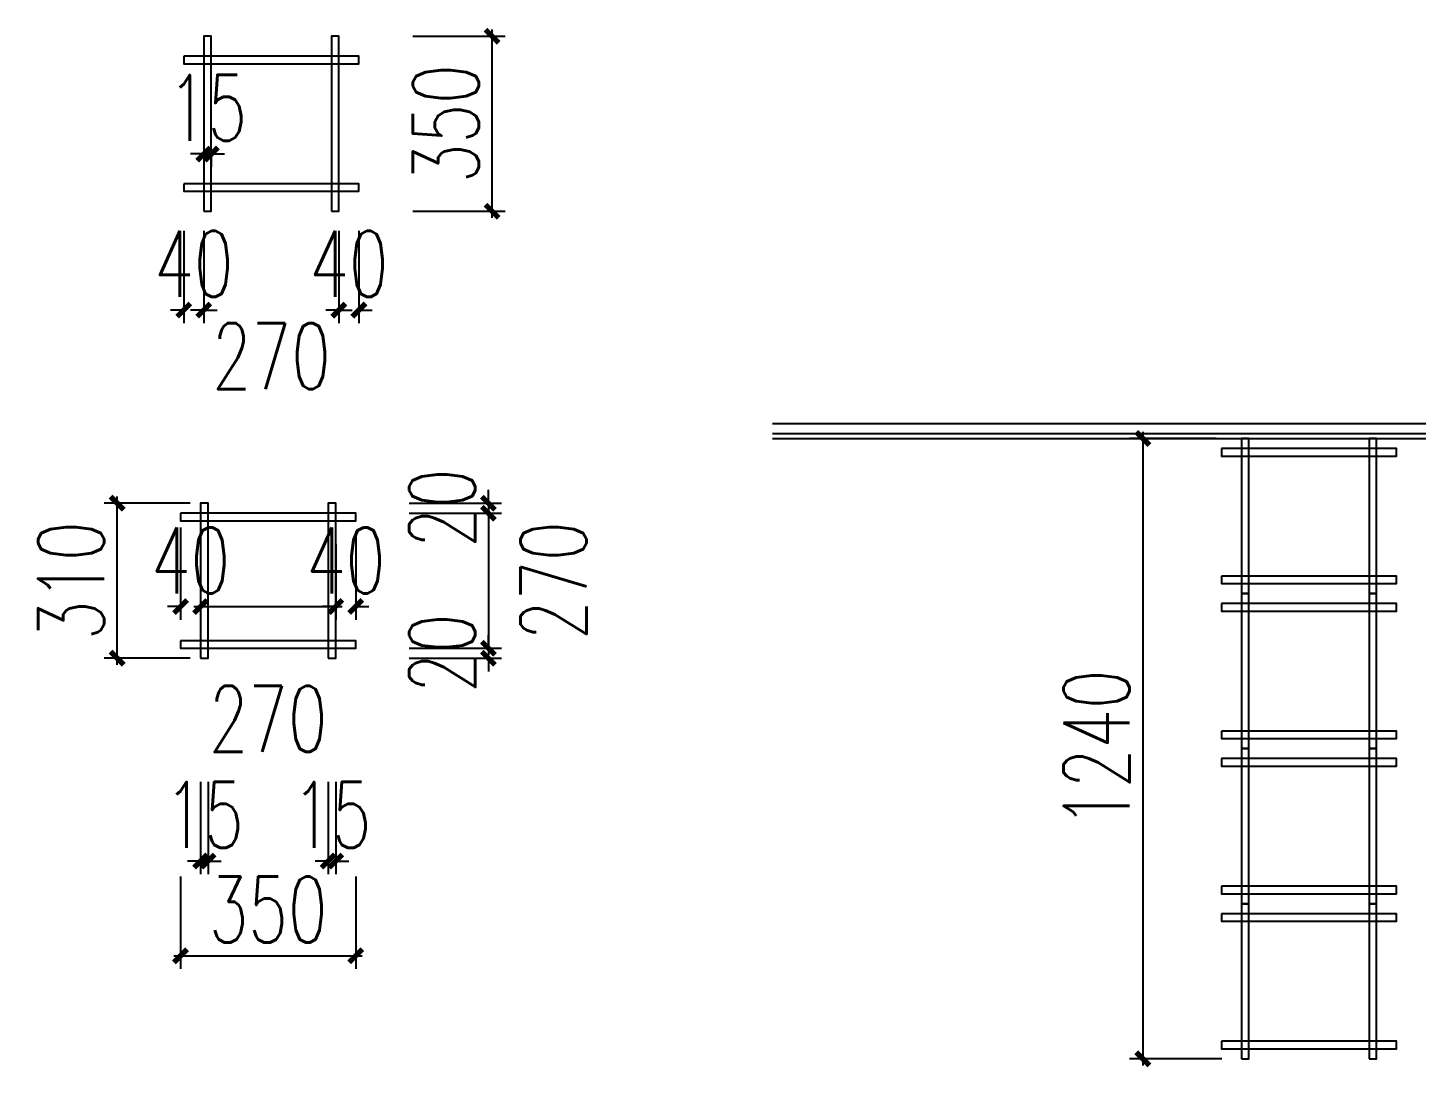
# Model space of a CAD drawing. Header units: millimetres. Extents: x 5625199 to 7433318, y -3316392 to -2552493.
# Drawn here: x 5948931 to 5951706, y -2595553 to -2593475 of the extents above; entities that cross this region are included whole.
import ezdxf

# ---------------------------------------------------------------- set-up
doc = ezdxf.new("R2010")
doc.units = ezdxf.units.MM
doc.header["$PDMODE"] = 35
doc.header["$PDSIZE"] = -10
for name, color, linetype in [('155', 155, 'Continuous'), ('PL-天花', 30, 'Continuous'), ('PL-新建墙体尺寸', 155, 'Continuous')]:
    doc.layers.add(name, color=color, linetype=linetype)
doc.styles.add('标注-尺寸', font='simplex.shx', dxfattribs={"width": 0.7})
doc.dimstyles.new('MS55', dxfattribs={"dimscale": 0, "dimtxt": 5, "dimasz": 1, "dimexe": 1, "dimexo": 0.8, "dimgap": 1, "dimtad": 1, "dimdec": 0, "dimrnd": 5, "dimdsep": 46, "dimtxsty": '标注-尺寸', "dimblk": 'ARCHTICK', "dimcen": 0, "dimdle": 0.5, "dimclrd": 256, "dimclre": 256, "dimclrt": 50, "dimadec": 0, "dimazin": 0, "dimtfac": 1, "dimtdec": 0, "dimtix": 1, "dimtofl": 0, "dimtmove": 2, "dimatfit": 3, "dimldrblk": 'jt2', "dimfxl": 6, "dimfxlon": 1, "dimtvp": 1, "dimtolj": 1, "dimtzin": 0, "dimarcsym": 0})

# ---------------------------------------------------------------- blocks, each defined once
blk = doc.blocks.new('G$C43E2001D')
at = {"layer": 'PL-天花', "ltscale": 500}
for points in [[(40, 0), (55, 0), (55, 310), (40, 310)], [(295, 0), (310, 0), (310, 310), (295, 310)], [(0, 290), (0, 275), (350, 275), (350, 290)], [(0, 35), (0, 20), (350, 20), (350, 35)]]:
    blk.add_lwpolyline(points, close=True, dxfattribs=at)
blk = doc.blocks.new('_ArchTick')
at = {"color": 0, "linetype": 'ByBlock', "const_width": 0.4}
blk.add_lwpolyline([(-0.5, -0.5), (0.5, 0.5)], dxfattribs=at)
blk = doc.blocks.new('*D1330')
at = {"layer": 'Defpoints', "color": 0, "transparency": 16777216}
for p in [(5949242.9, -2593802), (5949282.9, -2593802), (5949282.9, -2594039.6)]:
    blk.add_point(p, dxfattribs=at)
at = {"layer": 'PL-新建墙体尺寸', "lineweight": -2, "ltscale": 500, "transparency": 16777216}
for p, q in [((5949242.9, -2593881.4), (5949242.9, -2594065.9)), ((5949282.9, -2593881.4), (5949282.9, -2594065.9)), ((5949242.9, -2594039.6), (5949216.6, -2594039.6)), ((5949282.9, -2594039.6), (5949309.3, -2594039.6))]:
    blk.add_line(p, q, dxfattribs=at)
at = {"layer": 'PL-新建墙体尺寸', "linetype": 'ByBlock', "lineweight": -2, "transparency": 16777216, "xscale": 26.35835746175771, "yscale": 26.35835746175771, "zscale": 26.35835746175771}
blk.add_blockref('_ArchTick', (5949242.9, -2594039.6), dxfattribs=at)
at = {"layer": 'PL-新建墙体尺寸', "linetype": 'ByBlock', "lineweight": -2, "transparency": 16777216, "xscale": 26.35835746175771, "yscale": 26.35835746175771, "zscale": 26.35835746175771, "rotation": 180}
blk.add_blockref('_ArchTick', (5949282.9, -2594039.6), dxfattribs=at)
at = {"layer": 'PL-新建墙体尺寸', "color": 50, "ltscale": 500, "transparency": 16777216, "insert": (5949262.9, -2593947.3), "char_height": 131.79, "attachment_point": 5, "style": '标注-尺寸'}
blk.add_mtext('\\A1;40', dxfattribs=at)
blk = doc.blocks.new('jt2')
at = {"ltscale": 0.1}
blk.add_line((0, 0), (-1, 0), dxfattribs=at)
at = {"color": 6, "ltscale": 0.1}
blk.add_lwpolyline([(-1.22, 1.26), (-0.72, 1.5), (0.02, 0), (-0.72, -1.5), (-1.22, -1.26), (0, 0), (-1.22, 1.26)], dxfattribs=at)
blk = doc.blocks.new('*D1331')
at = {"layer": 'Defpoints', "color": 0, "transparency": 16777216}
for p in [(5949282.9, -2593802), (5949552.9, -2593842), (5949552.9, -2594039.6)]:
    blk.add_point(p, dxfattribs=at)
at = {"layer": 'PL-新建墙体尺寸', "lineweight": -2, "ltscale": 500, "transparency": 16777216}
for p, q in [((5949282.9, -2593881.4), (5949282.9, -2594065.9)), ((5949552.9, -2593881.4), (5949552.9, -2594065.9)), ((5949282.9, -2594039.6), (5949256.6, -2594039.6)), ((5949552.9, -2594039.6), (5949579.3, -2594039.6))]:
    blk.add_line(p, q, dxfattribs=at)
at = {"layer": 'PL-新建墙体尺寸', "linetype": 'ByBlock', "lineweight": -2, "transparency": 16777216, "xscale": 26.35835746175771, "yscale": 26.35835746175771, "zscale": 26.35835746175771}
blk.add_blockref('_ArchTick', (5949282.9, -2594039.6), dxfattribs=at)
at = {"layer": 'PL-新建墙体尺寸', "linetype": 'ByBlock', "lineweight": -2, "transparency": 16777216, "xscale": 26.35835746175771, "yscale": 26.35835746175771, "zscale": 26.35835746175771, "rotation": 180}
blk.add_blockref('_ArchTick', (5949552.9, -2594039.6), dxfattribs=at)
at = {"layer": 'PL-新建墙体尺寸', "color": 50, "ltscale": 500, "transparency": 16777216, "insert": (5949417.9, -2594131.6), "char_height": 131.79, "attachment_point": 5, "style": '标注-尺寸'}
blk.add_mtext('\\A1;270', dxfattribs=at)
blk = doc.blocks.new('*D1332')
at = {"layer": 'Defpoints', "color": 0, "transparency": 16777216}
for p in [(5949592.9, -2593802), (5949552.9, -2593842), (5949592.9, -2594039.6)]:
    blk.add_point(p, dxfattribs=at)
at = {"layer": 'PL-新建墙体尺寸', "lineweight": -2, "ltscale": 500, "transparency": 16777216}
for p, q in [((5949552.9, -2593881.4), (5949552.9, -2594065.9)), ((5949592.9, -2593881.4), (5949592.9, -2594065.9)), ((5949552.9, -2594039.6), (5949526.6, -2594039.6)), ((5949592.9, -2594039.6), (5949619.3, -2594039.6))]:
    blk.add_line(p, q, dxfattribs=at)
at = {"layer": 'PL-新建墙体尺寸', "linetype": 'ByBlock', "lineweight": -2, "transparency": 16777216, "xscale": 26.35835746175771, "yscale": 26.35835746175771, "zscale": 26.35835746175771}
blk.add_blockref('_ArchTick', (5949552.9, -2594039.6), dxfattribs=at)
at = {"layer": 'PL-新建墙体尺寸', "linetype": 'ByBlock', "lineweight": -2, "transparency": 16777216, "xscale": 26.35835746175771, "yscale": 26.35835746175771, "zscale": 26.35835746175771, "rotation": 180}
blk.add_blockref('_ArchTick', (5949592.9, -2594039.6), dxfattribs=at)
at = {"layer": 'PL-新建墙体尺寸', "color": 50, "ltscale": 500, "transparency": 16777216, "insert": (5949572.9, -2593947.3), "char_height": 131.79, "attachment_point": 5, "style": '标注-尺寸'}
blk.add_mtext('\\A1;40', dxfattribs=at)
blk = doc.blocks.new('*D1333')
at = {"layer": 'Defpoints', "color": 0, "transparency": 16777216}
for p in [(5949282.9, -2593725.4), (5949297.9, -2593725.4), (5949297.9, -2593727.5)]:
    blk.add_point(p, dxfattribs=at)
at = {"layer": 'PL-新建墙体尺寸', "lineweight": -2, "ltscale": 500, "transparency": 16777216}
for p, q in [((5949282.9, -2593727.5), (5949256.6, -2593727.5)), ((5949282.9, -2593727.5), (5949282.9, -2593753.9)), ((5949297.9, -2593727.5), (5949297.9, -2593753.9)), ((5949297.9, -2593727.5), (5949324.3, -2593727.5))]:
    blk.add_line(p, q, dxfattribs=at)
at = {"layer": 'PL-新建墙体尺寸', "linetype": 'ByBlock', "lineweight": -2, "transparency": 16777216, "xscale": 26.35835746175771, "yscale": 26.35835746175771, "zscale": 26.35835746175771}
blk.add_blockref('_ArchTick', (5949282.9, -2593727.5), dxfattribs=at)
at = {"layer": 'PL-新建墙体尺寸', "linetype": 'ByBlock', "lineweight": -2, "transparency": 16777216, "xscale": 26.35835746175771, "yscale": 26.35835746175771, "zscale": 26.35835746175771, "rotation": 180}
blk.add_blockref('_ArchTick', (5949297.9, -2593727.5), dxfattribs=at)
at = {"layer": 'PL-新建墙体尺寸', "color": 50, "ltscale": 500, "transparency": 16777216, "insert": (5949290.4, -2593635.2), "char_height": 131.79, "attachment_point": 5, "style": '标注-尺寸'}
blk.add_mtext('\\A1;15', dxfattribs=at)
blk = doc.blocks.new('*D1334')
at = {"layer": 'Defpoints', "color": 0, "transparency": 16777216}
for p in [(5949545.4, -2593492), (5949859, -2593492), (5949545.4, -2593842)]:
    blk.add_point(p, dxfattribs=at)
at = {"layer": 'PL-新建墙体尺寸', "lineweight": -2, "ltscale": 500, "transparency": 16777216}
for p, q in [((5949859, -2593855.2), (5949859, -2593478.9)), ((5949700.8, -2593492), (5949885.3, -2593492)), ((5949700.8, -2593842), (5949885.3, -2593842))]:
    blk.add_line(p, q, dxfattribs=at)
at = {"layer": 'PL-新建墙体尺寸', "linetype": 'ByBlock', "lineweight": -2, "transparency": 16777216, "xscale": 26.35835746175771, "yscale": 26.35835746175771, "zscale": 26.35835746175771}
for p, rotation in [((5949859, -2593492), 90), ((5949859, -2593842), 270)]:
    blk.add_blockref('_ArchTick', p, dxfattribs=dict(at, rotation=rotation))
at = {"layer": 'PL-新建墙体尺寸', "color": 50, "ltscale": 500, "transparency": 16777216, "insert": (5949766.7, -2593667), "char_height": 131.79, "attachment_point": 5, "rotation": 90, "style": '标注-尺寸'}
blk.add_mtext('\\A1;350', dxfattribs=at)
blk = doc.blocks.new('*D1335')
at = {"layer": 'Defpoints', "color": 0, "transparency": 16777216}
for p in [(5949546.5, -2594425.6), (5949546.5, -2594445.6), (5949851.6, -2594445.6)]:
    blk.add_point(p, dxfattribs=at)
at = {"layer": 'PL-新建墙体尺寸', "lineweight": -2, "ltscale": 500, "transparency": 16777216}
for p, q in [((5949851.6, -2594425.6), (5949851.6, -2594399.2)), ((5949693.5, -2594425.6), (5949878, -2594425.6)), ((5949693.5, -2594445.6), (5949878, -2594445.6)), ((5949851.6, -2594445.6), (5949851.6, -2594471.9))]:
    blk.add_line(p, q, dxfattribs=at)
at = {"layer": 'PL-新建墙体尺寸', "linetype": 'ByBlock', "lineweight": -2, "transparency": 16777216, "xscale": 26.35835746175771, "yscale": 26.35835746175771, "zscale": 26.35835746175771}
for p, rotation in [((5949851.6, -2594425.6), 270), ((5949851.6, -2594445.6), 90)]:
    blk.add_blockref('_ArchTick', p, dxfattribs=dict(at, rotation=rotation))
at = {"layer": 'PL-新建墙体尺寸', "color": 50, "ltscale": 500, "transparency": 16777216, "insert": (5949759.4, -2594435.6), "char_height": 131.79, "attachment_point": 5, "rotation": 90, "style": '标注-尺寸'}
blk.add_mtext('\\A1;20', dxfattribs=at)
blk = doc.blocks.new('*D1336')
at = {"layer": 'Defpoints', "color": 0, "transparency": 16777216}
for p in [(5949546.5, -2594445.6), (5949586.5, -2594715.6), (5949851.6, -2594715.6)]:
    blk.add_point(p, dxfattribs=at)
at = {"layer": 'PL-新建墙体尺寸', "lineweight": -2, "ltscale": 500, "transparency": 16777216}
for p, q in [((5949693.5, -2594445.6), (5949878, -2594445.6)), ((5949851.6, -2594432.4), (5949851.6, -2594728.7)), ((5949693.5, -2594715.6), (5949878, -2594715.6))]:
    blk.add_line(p, q, dxfattribs=at)
at = {"layer": 'PL-新建墙体尺寸', "linetype": 'ByBlock', "lineweight": -2, "transparency": 16777216, "xscale": 26.35835746175771, "yscale": 26.35835746175771, "zscale": 26.35835746175771}
for p, rotation in [((5949851.6, -2594445.6), 90), ((5949851.6, -2594715.6), 270)]:
    blk.add_blockref('_ArchTick', p, dxfattribs=dict(at, rotation=rotation))
at = {"layer": 'PL-新建墙体尺寸', "color": 50, "ltscale": 500, "transparency": 16777216, "insert": (5949981.5, -2594580.6), "char_height": 131.79, "attachment_point": 5, "rotation": 90, "style": '标注-尺寸'}
blk.add_mtext('\\A1;270', dxfattribs=at)
blk = doc.blocks.new('*D1337')
at = {"layer": 'Defpoints', "color": 0, "transparency": 16777216}
for p in [(5949539, -2594735.6), (5949586.5, -2594715.6), (5949851.6, -2594735.6)]:
    blk.add_point(p, dxfattribs=at)
at = {"layer": 'PL-新建墙体尺寸', "lineweight": -2, "ltscale": 500, "transparency": 16777216}
for p, q in [((5949851.6, -2594715.6), (5949851.6, -2594689.2)), ((5949693.5, -2594715.6), (5949878, -2594715.6)), ((5949693.5, -2594735.6), (5949878, -2594735.6)), ((5949851.6, -2594735.6), (5949851.6, -2594761.9))]:
    blk.add_line(p, q, dxfattribs=at)
at = {"layer": 'PL-新建墙体尺寸', "linetype": 'ByBlock', "lineweight": -2, "transparency": 16777216, "xscale": 26.35835746175771, "yscale": 26.35835746175771, "zscale": 26.35835746175771}
for p, rotation in [((5949851.6, -2594715.6), 270), ((5949851.6, -2594735.6), 90)]:
    blk.add_blockref('_ArchTick', p, dxfattribs=dict(at, rotation=rotation))
at = {"layer": 'PL-新建墙体尺寸', "color": 50, "ltscale": 500, "transparency": 16777216, "insert": (5949759.4, -2594725.6), "char_height": 131.79, "attachment_point": 5, "rotation": 90, "style": '标注-尺寸'}
blk.add_mtext('\\A1;20', dxfattribs=at)
blk = doc.blocks.new('*D1338')
at = {"layer": 'Defpoints', "color": 0, "transparency": 16777216}
for p in [(5949109.9, -2594425.6), (5949276.5, -2594425.6), (5949276.5, -2594735.6)]:
    blk.add_point(p, dxfattribs=at)
at = {"layer": 'PL-新建墙体尺寸', "lineweight": -2, "ltscale": 500, "transparency": 16777216}
for p, q in [((5949255.4, -2594425.6), (5949083.5, -2594425.6)), ((5949109.9, -2594748.7), (5949109.9, -2594412.4)), ((5949255.4, -2594735.6), (5949083.5, -2594735.6))]:
    blk.add_line(p, q, dxfattribs=at)
at = {"layer": 'PL-新建墙体尺寸', "linetype": 'ByBlock', "lineweight": -2, "transparency": 16777216, "xscale": 26.35835746175771, "yscale": 26.35835746175771, "zscale": 26.35835746175771}
for p, rotation in [((5949109.9, -2594425.6), 90), ((5949109.9, -2594735.6), 270)]:
    blk.add_blockref('_ArchTick', p, dxfattribs=dict(at, rotation=rotation))
at = {"layer": 'PL-新建墙体尺寸', "color": 50, "ltscale": 500, "transparency": 16777216, "insert": (5949017.6, -2594580.6), "char_height": 131.79, "attachment_point": 5, "rotation": 90, "style": '标注-尺寸'}
blk.add_mtext('\\A1;310', dxfattribs=at)
blk = doc.blocks.new('*D1339')
at = {"layer": 'Defpoints', "color": 0, "transparency": 16777216}
for p in [(5949236.5, -2594453.1), (5949276.5, -2594453.1), (5949276.5, -2594632.2)]:
    blk.add_point(p, dxfattribs=at)
at = {"layer": 'PL-新建墙体尺寸', "lineweight": -2, "ltscale": 500, "transparency": 16777216}
for p, q in [((5949236.5, -2594474.1), (5949236.5, -2594658.6)), ((5949276.5, -2594474.1), (5949276.5, -2594658.6)), ((5949236.5, -2594632.2), (5949210.2, -2594632.2)), ((5949276.5, -2594632.2), (5949302.9, -2594632.2))]:
    blk.add_line(p, q, dxfattribs=at)
at = {"layer": 'PL-新建墙体尺寸', "linetype": 'ByBlock', "lineweight": -2, "transparency": 16777216, "xscale": 26.35835746175769, "yscale": 26.35835746175769, "zscale": 26.35835746175769}
blk.add_blockref('_ArchTick', (5949236.5, -2594632.2), dxfattribs=at)
at = {"layer": 'PL-新建墙体尺寸', "linetype": 'ByBlock', "lineweight": -2, "transparency": 16777216, "xscale": 26.35835746175769, "yscale": 26.35835746175769, "zscale": 26.35835746175769, "rotation": 180}
blk.add_blockref('_ArchTick', (5949276.5, -2594632.2), dxfattribs=at)
at = {"layer": 'PL-新建墙体尺寸', "color": 50, "ltscale": 500, "transparency": 16777216, "insert": (5949256.5, -2594540), "char_height": 131.79, "attachment_point": 5, "style": '标注-尺寸'}
blk.add_mtext('\\A1;40', dxfattribs=at)
blk = doc.blocks.new('*D1340')
at = {"layer": 'Defpoints', "color": 0, "transparency": 16777216}
for p in [(5949276.5, -2594453.1), (5949546.5, -2594486.2), (5949546.5, -2594632.2)]:
    blk.add_point(p, dxfattribs=at)
at = {"layer": 'PL-新建墙体尺寸', "lineweight": -2, "ltscale": 500, "transparency": 16777216}
for p, q in [((5949276.5, -2594474.1), (5949276.5, -2594658.6)), ((5949546.5, -2594507.3), (5949546.5, -2594658.6)), ((5949263.3, -2594632.2), (5949559.7, -2594632.2))]:
    blk.add_line(p, q, dxfattribs=at)
at = {"layer": 'PL-新建墙体尺寸', "linetype": 'ByBlock', "lineweight": -2, "transparency": 16777216, "xscale": 26.35835746175769, "yscale": 26.35835746175769, "zscale": 26.35835746175769, "rotation": 180}
blk.add_blockref('_ArchTick', (5949276.5, -2594632.2), dxfattribs=at)
at = {"layer": 'PL-新建墙体尺寸', "linetype": 'ByBlock', "lineweight": -2, "transparency": 16777216, "xscale": 26.35835746175769, "yscale": 26.35835746175769, "zscale": 26.35835746175769}
blk.add_blockref('_ArchTick', (5949546.5, -2594632.2), dxfattribs=at)
at = {"layer": 'PL-新建墙体尺寸', "color": 50, "ltscale": 500, "transparency": 16777216, "insert": (5949411.5, -2594856.9), "char_height": 131.79, "attachment_point": 5, "style": '标注-尺寸'}
blk.add_mtext('\\A1;270', dxfattribs=at)
blk = doc.blocks.new('*D1341')
at = {"layer": 'Defpoints', "color": 0, "transparency": 16777216}
for p in [(5949546.5, -2594486.2), (5949586.5, -2594460.6), (5949586.5, -2594632.2)]:
    blk.add_point(p, dxfattribs=at)
at = {"layer": 'PL-新建墙体尺寸', "lineweight": -2, "ltscale": 500, "transparency": 16777216}
for p, q in [((5949586.5, -2594481.6), (5949586.5, -2594658.6)), ((5949546.5, -2594507.3), (5949546.5, -2594658.6)), ((5949546.5, -2594632.2), (5949520.2, -2594632.2)), ((5949586.5, -2594632.2), (5949612.9, -2594632.2))]:
    blk.add_line(p, q, dxfattribs=at)
at = {"layer": 'PL-新建墙体尺寸', "linetype": 'ByBlock', "lineweight": -2, "transparency": 16777216, "xscale": 26.35835746175769, "yscale": 26.35835746175769, "zscale": 26.35835746175769}
blk.add_blockref('_ArchTick', (5949546.5, -2594632.2), dxfattribs=at)
at = {"layer": 'PL-新建墙体尺寸', "linetype": 'ByBlock', "lineweight": -2, "transparency": 16777216, "xscale": 26.35835746175769, "yscale": 26.35835746175769, "zscale": 26.35835746175769, "rotation": 180}
blk.add_blockref('_ArchTick', (5949586.5, -2594632.2), dxfattribs=at)
at = {"layer": 'PL-新建墙体尺寸', "color": 50, "ltscale": 500, "transparency": 16777216, "insert": (5949566.5, -2594540), "char_height": 131.79, "attachment_point": 5, "style": '标注-尺寸'}
blk.add_mtext('\\A1;40', dxfattribs=at)
blk = doc.blocks.new('*D1343')
at = {"layer": 'Defpoints', "color": 0, "transparency": 16777216}
for p in [(5949276.5, -2594735.6), (5949291.5, -2594715.6), (5949291.5, -2595141)]:
    blk.add_point(p, dxfattribs=at)
at = {"layer": 'PL-新建墙体尺寸', "lineweight": -2, "ltscale": 500, "transparency": 16777216}
for p, q in [((5949276.5, -2594982.8), (5949276.5, -2595167.3)), ((5949291.5, -2594982.8), (5949291.5, -2595167.3)), ((5949276.5, -2595141), (5949250.2, -2595141)), ((5949291.5, -2595141), (5949317.9, -2595141))]:
    blk.add_line(p, q, dxfattribs=at)
at = {"layer": 'PL-新建墙体尺寸', "linetype": 'ByBlock', "lineweight": -2, "transparency": 16777216, "xscale": 26.35835746175769, "yscale": 26.35835746175769, "zscale": 26.35835746175769}
blk.add_blockref('_ArchTick', (5949276.5, -2595141), dxfattribs=at)
at = {"layer": 'PL-新建墙体尺寸', "linetype": 'ByBlock', "lineweight": -2, "transparency": 16777216, "xscale": 26.35835746175769, "yscale": 26.35835746175769, "zscale": 26.35835746175769, "rotation": 180}
blk.add_blockref('_ArchTick', (5949291.5, -2595141), dxfattribs=at)
at = {"layer": 'PL-新建墙体尺寸', "color": 50, "ltscale": 500, "transparency": 16777216, "insert": (5949284, -2595048.7), "char_height": 131.79, "attachment_point": 5, "style": '标注-尺寸'}
blk.add_mtext('\\A1;15', dxfattribs=at)
blk = doc.blocks.new('*D1344')
at = {"layer": 'Defpoints', "color": 0, "transparency": 16777216}
for p in [(5949531.5, -2594735.6), (5949546.5, -2594735.6), (5949546.5, -2595141)]:
    blk.add_point(p, dxfattribs=at)
at = {"layer": 'PL-新建墙体尺寸', "lineweight": -2, "ltscale": 500, "transparency": 16777216}
for p, q in [((5949531.5, -2594982.8), (5949531.5, -2595167.3)), ((5949546.5, -2594982.8), (5949546.5, -2595167.3)), ((5949531.5, -2595141), (5949505.2, -2595141)), ((5949546.5, -2595141), (5949572.9, -2595141))]:
    blk.add_line(p, q, dxfattribs=at)
at = {"layer": 'PL-新建墙体尺寸', "linetype": 'ByBlock', "lineweight": -2, "transparency": 16777216, "xscale": 26.35835746175769, "yscale": 26.35835746175769, "zscale": 26.35835746175769}
blk.add_blockref('_ArchTick', (5949531.5, -2595141), dxfattribs=at)
at = {"layer": 'PL-新建墙体尺寸', "linetype": 'ByBlock', "lineweight": -2, "transparency": 16777216, "xscale": 26.35835746175769, "yscale": 26.35835746175769, "zscale": 26.35835746175769, "rotation": 180}
blk.add_blockref('_ArchTick', (5949546.5, -2595141), dxfattribs=at)
at = {"layer": 'PL-新建墙体尺寸', "color": 50, "ltscale": 500, "transparency": 16777216, "insert": (5949539, -2595048.7), "char_height": 131.79, "attachment_point": 5, "style": '标注-尺寸'}
blk.add_mtext('\\A1;15', dxfattribs=at)
blk = doc.blocks.new('*D1345')
at = {"layer": 'Defpoints', "color": 0, "transparency": 16777216}
for p in [(5949236.5, -2594453.1), (5949586.5, -2594453.1), (5949586.5, -2595330.4)]:
    blk.add_point(p, dxfattribs=at)
at = {"layer": 'PL-新建墙体尺寸', "lineweight": -2, "ltscale": 500, "transparency": 16777216}
for p, q in [((5949236.5, -2595172.2), (5949236.5, -2595356.8)), ((5949586.5, -2595172.2), (5949586.5, -2595356.8)), ((5949223.3, -2595330.4), (5949599.7, -2595330.4))]:
    blk.add_line(p, q, dxfattribs=at)
at = {"layer": 'PL-新建墙体尺寸', "linetype": 'ByBlock', "lineweight": -2, "transparency": 16777216, "xscale": 26.35835746175771, "yscale": 26.35835746175771, "zscale": 26.35835746175771, "rotation": 180}
blk.add_blockref('_ArchTick', (5949236.5, -2595330.4), dxfattribs=at)
at = {"layer": 'PL-新建墙体尺寸', "linetype": 'ByBlock', "lineweight": -2, "transparency": 16777216, "xscale": 26.35835746175771, "yscale": 26.35835746175771, "zscale": 26.35835746175771}
blk.add_blockref('_ArchTick', (5949586.5, -2595330.4), dxfattribs=at)
at = {"layer": 'PL-新建墙体尺寸', "color": 50, "ltscale": 500, "transparency": 16777216, "insert": (5949411.5, -2595238.1), "char_height": 131.79, "attachment_point": 5, "style": '标注-尺寸'}
blk.add_mtext('\\A1;350', dxfattribs=at)
blk = doc.blocks.new('*D1346')
at = {"layer": 'Defpoints', "color": 0, "ltscale": 500, "transparency": 16777216}
for p in [(5951327.3, -2594296.3), (5951159.3, -2595536.3), (5951356.4, -2595536.3)]:
    blk.add_point(p, dxfattribs=at)
at = {"layer": 'PL-新建墙体尺寸', "lineweight": -2, "ltscale": 500, "transparency": 16777216}
for p, q in [((5951159.3, -2594283.2), (5951159.3, -2595549.5)), ((5951306.2, -2594296.3), (5951132.9, -2594296.3)), ((5951317.4, -2595536.3), (5951132.9, -2595536.3))]:
    blk.add_line(p, q, dxfattribs=at)
at = {"layer": 'PL-新建墙体尺寸', "lineweight": -2, "ltscale": 500, "transparency": 16777216, "xscale": 26.3583574617578, "yscale": 26.3583574617578, "zscale": 26.3583574617578}
for p, rotation in [((5951159.3, -2594296.3), 90), ((5951159.3, -2595536.3), 270)]:
    blk.add_blockref('_ArchTick', p, dxfattribs=dict(at, rotation=rotation))
at = {"layer": 'PL-新建墙体尺寸', "color": 50, "ltscale": 500, "transparency": 16777216, "insert": (5951067, -2594916.3), "char_height": 131.79, "attachment_point": 5, "rotation": 90, "style": '标注-尺寸'}
blk.add_mtext('\\A1;1240', dxfattribs=at)

msp = doc.modelspace()

# ---------------------------------------------------------------- linework, layer by layer
at = {"layer": 'PL-天花', "ltscale": 500}
for points in [[(5949282.92, -2593842.05), (5949297.92, -2593842.05), (5949297.92, -2593492.05), (5949282.92, -2593492.05)], [(5949537.92, -2593842.05), (5949552.92, -2593842.05), (5949552.92, -2593492.05), (5949537.92, -2593492.05)], [(5949242.92, -2593532.05), (5949242.92, -2593547.05), (5949592.92, -2593547.05), (5949592.92, -2593532.05)], [(5949242.92, -2593787.05), (5949242.92, -2593802.05), (5949592.92, -2593802.05), (5949592.92, -2593787.05)]]:
    msp.add_lwpolyline(points, close=True, dxfattribs=at)
at = {"layer": 'PL-新建墙体尺寸', "color": 8, "ltscale": 500}
for p, q in [((5950419.44, -2594266.33), (5955910.88, -2594266.33)), ((5950419.44, -2594286.33), (5955910.88, -2594286.33))]:
    msp.add_line(p, q, dxfattribs=at)
at = {"layer": 'PL-新建墙体尺寸', "color": 4, "ltscale": 500}
msp.add_line((5950419.44, -2594296.33), (5955910.88, -2594296.33), dxfattribs=at)

# ---------------------------------------------------------------- block references
at = {"layer": '155', "ltscale": 500}
for p in [(5951316.37, -2594606.33), (5949236.53, -2594735.56), (5951316.37, -2594916.33), (5951316.37, -2595226.33), (5951316.37, -2595536.33)]:
    msp.add_blockref('G$C43E2001D', p, dxfattribs=at)

# ---------------------------------------------------------------- dimensions: what is measured, and where the dimension line sits
at = {"layer": 'PL-新建墙体尺寸', "ltscale": 500}
for base, p1, p2, picture, middle in [((5949858.97, -2593492.05), (5949545.42, -2593842.05), (5949545.42, -2593492.05), '*D1334', (5949766.72, -2593667.05)), ((5951159.25, -2595536.33), (5951327.31, -2594296.33), (5951356.37, -2595536.33), '*D1346', (5951067, -2594916.33)), ((5949851.64, -2594445.56), (5949546.53, -2594425.56), (5949546.53, -2594445.56), '*D1335', (5949759.39, -2594435.56)), ((5949109.9, -2594425.56), (5949276.53, -2594735.56), (5949276.53, -2594425.56), '*D1338', (5949017.64, -2594580.56)), ((5949851.64, -2594735.56), (5949586.53, -2594715.56), (5949539.03, -2594735.56), '*D1337', (5949759.39, -2594725.56))]:
    dim = msp.add_linear_dim(base=base, p1=p1, p2=p2, angle=90, dimstyle='MS55', override={"dimscale": 26.358357}, dxfattribs=at)
    dim.commit()
    dim.dimension.update_dxf_attribs({"geometry": picture, "text_midpoint": middle})
for base, p1, p2, override, picture, middle in [((5949297.92, -2593727.49), (5949282.92, -2593725.38), (5949297.92, -2593725.38), {"dimscale": 26.358357}, '*D1333', (5949290.42, -2593635.24)), ((5949282.92, -2594039.57), (5949242.92, -2593802.05), (5949282.92, -2593802.05), {"dimscale": 26.358357}, '*D1330', (5949262.92, -2593947.32)), ((5949592.92, -2594039.57), (5949552.92, -2593842.05), (5949592.92, -2593802.05), {"dimscale": 26.358357}, '*D1332', (5949572.92, -2593947.32)), ((5949276.53, -2594632.23), (5949236.53, -2594453.06), (5949276.53, -2594453.06), {"dimscale": 26.358357, "dimlfac": -1}, '*D1339', (5949256.53, -2594539.97)), ((5949586.53, -2595330.39), (5949236.53, -2594453.06), (5949586.53, -2594453.06), {"dimscale": 26.358357}, '*D1345', (5949411.53, -2595238.14)), ((5949586.53, -2594632.23), (5949546.53, -2594486.18), (5949586.53, -2594460.56), {"dimscale": 26.358357, "dimlfac": -1}, '*D1341', (5949566.53, -2594539.97)), ((5949291.53, -2595140.98), (5949276.53, -2594735.56), (5949291.53, -2594715.56), {"dimscale": 26.358357, "dimlfac": -1}, '*D1343', (5949284.03, -2595048.73)), ((5949546.53, -2595140.98), (5949531.53, -2594735.56), (5949546.53, -2594735.56), {"dimscale": 26.358357, "dimlfac": -1}, '*D1344', (5949539.03, -2595048.73))]:
    dim = msp.add_linear_dim(base=base, p1=p1, p2=p2, dimstyle='MS55', override=override, dxfattribs=at)
    dim.commit()
    dim.dimension.update_dxf_attribs({"geometry": picture, "text_midpoint": middle})
for base, p1, p2, override, picture, middle in [((5949552.92, -2594039.57), (5949282.92, -2593802.05), (5949552.92, -2593842.05), {"dimscale": 26.358357}, '*D1331', (5949417.92, -2594131.59)), ((5949546.53, -2594632.23), (5949276.53, -2594453.06), (5949546.53, -2594486.18), {"dimscale": 26.358357, "dimlfac": -1}, '*D1340', (5949411.53, -2594856.89))]:
    dim = msp.add_linear_dim(base=base, p1=p1, p2=p2, dimstyle='MS55', override=override, dxfattribs=at)
    dim.commit()
    dim.dimension.update_dxf_attribs({"geometry": picture, "text_midpoint": middle, "dimtype": 160})
dim = msp.add_linear_dim(base=(5949851.64, -2594715.56), p1=(5949546.53, -2594445.56), p2=(5949586.53, -2594715.56), angle=90, dimstyle='MS55', override={"dimscale": 26.358357}, dxfattribs=at)
dim.commit()
dim.dimension.update_dxf_attribs({"geometry": '*D1336', "text_midpoint": (5949981.46, -2594580.56), "dimtype": 160})

doc.saveas('drawing.dxf')
